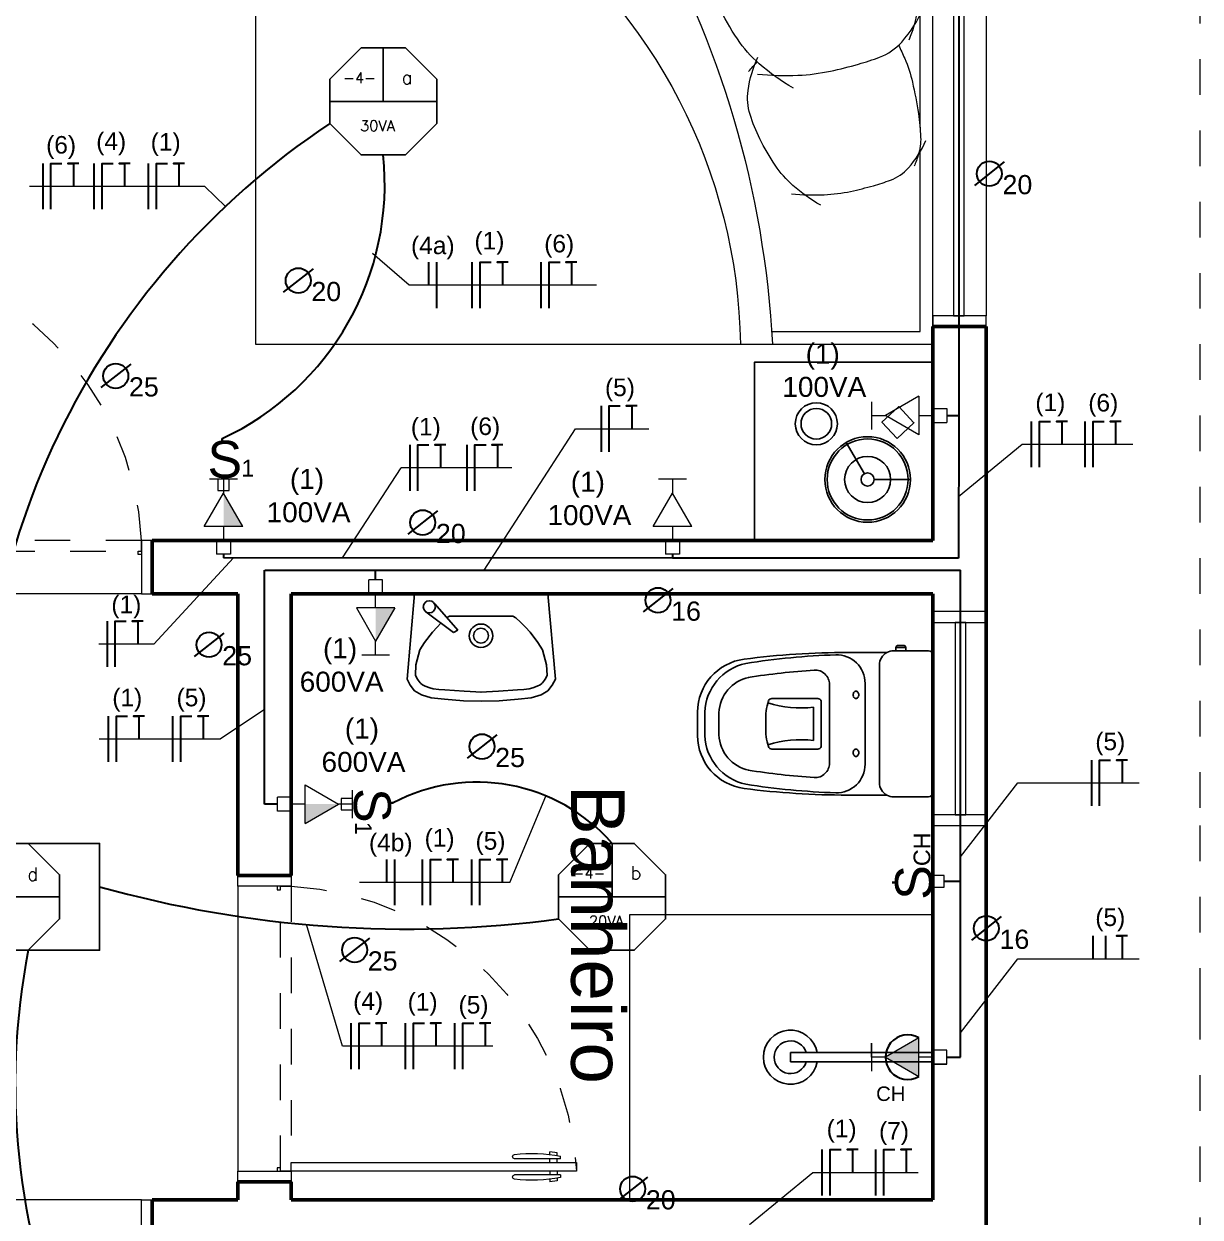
# Model space of a CAD drawing. Header units: inches. Extents: x 179598 to 179981, y 9195975 to 9196075.
# Drawn here: x 179651.478 to 179654.778, y 9196025.32 to 9196028.668 of the extents above; entities that cross this region are included whole.
import ezdxf

# ---------------------------------------------------------------- set-up
doc = ezdxf.new("R2010")
doc.units = ezdxf.units.IN
doc.header["$LTSCALE"] = 0.05
doc.header["$MEASUREMENT"] = 0
for name, pattern in [('CONTINU', [0]), ('DASH2', [0.75, 0.5, -0.25]), ('DASHED2', [0.375, 0.25, -0.125]), ('HIDDEN', [0.375, 0.25, -0.125]), ('HIDDEN2', [0.1875, 0.125, -0.0625])]:
    doc.linetypes.add(name, pattern=pattern)
for name, color, linetype in [('Electric', 10, 'Continuous'), ('ILUMINAÇÃO', 3, 'Continuous'), ('LAYOUT', 7, 'CONTINU'), ('LAYOUT_A. MOLHADAS', 7, 'Continuous'), ('PTO', 1, 'Continuous'), ('TEP', 40, 'DASH2'), ('TEXTO', 250, 'Continuous')]:
    doc.layers.add(name, color=color, linetype=linetype)
for name, color, linetype, lineweight in [('Eletrodutos', 220, 'Continuous', 25), ('ESQUADRIA', 7, 'Continuous', 5), ('FNT', 30, 'Continuous', 25), ('HACHURA', 7, 'Continuous', 0), ('HASTES', 250, 'Continuous', 25), ('NOTAS', 180, 'Continuous', 25), ('PAREDE', 7, 'Continuous', 50), ('PISO', 7, 'Continuous', 5), ('PROJEÇÃO', 7, 'DASHED2', 0), ('TamanhoEletroduto', 174, 'Continuous', 30)]:
    doc.layers.add(name, color=color, linetype=linetype, lineweight=lineweight)
doc.styles.add('Cota', font='arial.ttf')
doc.styles.add('R_60_1-100', font='swissl.ttf', dxfattribs={"height": 0.15})
doc.styles.get("Standard").update_dxf_attribs({"font": ''})
doc.styles.get('Standard').set_extended_font_data('txt.shx')

# ---------------------------------------------------------------- blocks, each defined once
blk = doc.blocks.new('PORTA80_PB')
at = {"layer": 'ESQUADRIA'}
for p, q in [((0.02, 0.9055), (0.0125, 0.9055)), ((0.02, 0.9055), (0.02, 0.7763)), ((0.065, 0.9055), (0.065, 0.7763)), ((0.065, 0.9055), (0.0725, 0.9055)), ((0.0036, 0.8955), (0.0002, 0.8755)), ((0.0075, 0.8755), (0.0002, 0.8755)), ((0.0105, 0.8955), (0.0036, 0.8955)), ((0.03, 0.8955), (0.02, 0.8955)), ((0.03, 0.8755), (0.02, 0.8755)), ((0.055, 0.8955), (0.065, 0.8955)), ((0.055, 0.8755), (0.065, 0.8755)), ((0.0745, 0.8955), (0.0814, 0.8955)), ((0.0775, 0.8755), (0.0848, 0.8755)), ((0.0814, 0.8955), (0.0848, 0.8755)), ((0.83, 0), (0.03, 0))]:
    blk.add_line(p, q, dxfattribs=at)
for points in [[(0.03, 0.15), (0.055, 0.15), (0.055, 0.95), (0.03, 0.95)], [(0, 0), (0.03, 0), (0.03, 0.15), (0, 0.15)], [(0.83, 0), (0.86, 0), (0.86, 0.15), (0.83, 0.15)], [(0.04, 0.11), (0.03, 0.11), (0.03, 0.12), (0.04, 0.12)], [(0.82, 0.12), (0.83, 0.12), (0.83, 0.11), (0.82, 0.11)]]:
    blk.add_lwpolyline(points, close=True, dxfattribs=at)
at = {"layer": 'ESQUADRIA', "linetype": 'HIDDEN2'}
blk.add_lwpolyline([(0.03, 0.12), (0.83, 0.12), (0.83, 0.15), (0.03, 0.15)], close=True, dxfattribs=at)
at = {"layer": 'ESQUADRIA', "linetype": 'HIDDEN', "ltscale": 0.4}
blk.add_arc((-0.0154, 0.1046), 0.8466, 3.0716, 86.9284, dxfattribs=at)
at = {"layer": 'ESQUADRIA'}
for centre, radius, start, end in [((0.4334, 0.8257), 0.4284, 169.2602, 186.6551), ((-0.3484, 0.8257), 0.4284, 353.3449, 10.7398), ((0.0139, 0.7771), 0.00614, 187.1872, 352.0859), ((0.0711, 0.7771), 0.00614, 187.9141, 352.8128)]:
    blk.add_arc(centre, radius, start, end, dxfattribs=at)
blk = doc.blocks.new('A$C73877B83')
at = {"layer": 'LAYOUT'}
for p, q in [((0.2747, 0.243), (0.1867, 0.1922)), ((0.1708, 0.063), (0.1708, 0.1646))]:
    blk.add_line(p, q, dxfattribs=at)
for points in [[(0.5, 0), (0, 0), (0, 0.5), (0.5, 0.5)], [(0.2859, 0.1004), (0.3301, 0.0532), (0.3754, 0.0957), (0.3312, 0.1428)]]:
    blk.add_lwpolyline(points, close=True, dxfattribs=at)
for centre, radius in [((0.3271, 0.3269), 0.059), ((0.3271, 0.3269), 0.043), ((0.1708, 0.183), 0.12), ((0.1708, 0.183), 0.1136), ((0.1708, 0.183), 0.0646), ((0.1708, 0.183), 0.0184)]:
    blk.add_circle(centre, radius, dxfattribs=at)
blk = doc.blocks.new('camacasal1')
at = {"layer": 'LAYOUT', "lineweight": 20}
for p, q in [((0.1, 0), (0.1, 1.4)), ((0.1, 1.4), (2, 1.4)), ((2, 1.4), (2, 0)), ((1.5482, 1.364), (1.964, 1.364)), ((1.964, 1.364), (1.964, 0.8486)), ((1.964, 0.7916), (1.964, 0.036)), ((1.964, 0.036), (1.4292, 0.036)), ((2, 0), (0.1, 0))]:
    blk.add_line(p, q, dxfattribs=at)
for points in [[(1.6853, 1.0097, 0.050543), (1.6075, 0.9542, 0.064376), (1.5579, 0.8978, 0.03352), (1.5145, 0.8232, 0.039598), (1.4874, 0.7553, 0.109626), (1.4818, 0.6879, 0.0754), (1.5094, 0.5942)], [(1.6035, 0.9779, -0.034352), (1.6955, 0.9804, -0.04249), (1.7693, 0.9709, -0.015911), (1.8335, 0.955, -0.020937), (1.8812, 0.9393, -0.121269), (1.9314, 0.9049, -0.080025), (1.9807, 0.8278)], [(1.9038, 0.5611, 0.014129), (1.921, 0.5979, 0.04596), (1.9428, 0.6645, 0.01901), (1.9594, 0.7529, 0.025886), (1.9658, 0.8187, 0.088683), (1.9591, 0.869, 0.020726), (1.9477, 0.9003)], [(1.609, 0.6815, 0.050543), (1.513, 0.613, 0.064376), (1.4517, 0.5435, 0.03352), (1.3983, 0.4514, 0.039598), (1.3648, 0.3677, 0.109626), (1.3579, 0.2845, 0.0754), (1.392, 0.1689)], [(1.508, 0.6422, -0.034352), (1.6215, 0.6452, -0.04249), (1.7125, 0.6336, -0.015911), (1.7917, 0.6139, -0.020937), (1.8506, 0.5945, -0.121269), (1.9126, 0.5521, -0.080025), (1.9733, 0.4571)], [(1.4832, 0.6344, 0.020037), (1.5074, 0.608, 0.075208)], [(1.8455, 0.0681, 0.033461), (1.8997, 0.1735, 0.04596), (1.9265, 0.2556, 0.01901), (1.9471, 0.3647, 0.025886), (1.9549, 0.4458, 0.088683), (1.9467, 0.5079, 0.020726), (1.9326, 0.5465)], [(1.3596, 0.2185, 0.057152), (1.4511, 0.1325, 0.075208), (1.5356, 0.0875, 0.030275), (1.634, 0.0593, 0.036967), (1.717, 0.0472, 0.089016), (1.7911, 0.0551, 0.061822), (1.8892, 0.0975)]]:
    blk.add_lwpolyline(points, format="xyb", dxfattribs=at)
for centre, radius, start, end in [((-0.0814, 1.4233), 1.5416, 306.2433, 359.1337), ((-1.1907, 1.5456), 2.7445, 330.1604, 356.9589), ((0.83, -0.27), 0.45, 36.8699, 90), ((1.055, -0.315), 0.5131, 37.875, 74.7449)]:
    blk.add_arc(centre, radius, start, end, dxfattribs=at)
blk = doc.blocks.new('01lavl91')
at = {"layer": 'LAYOUT_A. MOLHADAS', "linetype": 'Continuous'}
for p, q in [((0.1253, -0.036), (0.0639, -0.1075)), ((0.0753, -0.1139), (0.1503, -0.0575)), ((-0.085, -0.0692), (0.0857, -0.0692)), ((0.0639, -0.1075), (0.0753, -0.1139))]:
    blk.add_line(p, q, dxfattribs=at)
for points in [[(-0.1997, -0.2393), (-0.1797, -0.0093), (0.1803, -0.0093), (0.2003, -0.2393)], [(-0.1772, -0.2283), (-0.1758, -0.2005), (-0.1652, -0.1606), (-0.1526, -0.1406), (-0.1317, -0.1123), (-0.1188, -0.0991), (-0.106, -0.0859), (-0.0931, -0.074), (-0.085, -0.0692)], [(0.0938, -0.074), (0.0857, -0.0692)], [(0.1779, -0.2283), (0.1765, -0.2005), (0.1659, -0.1606), (0.1533, -0.1406), (0.1323, -0.1123), (0.1195, -0.0991), (0.1091, -0.0885)], [(0.0003, -0.2993), (-0.0477, -0.2981), (-0.0993, -0.2935), (-0.1345, -0.2899), (-0.1613, -0.2816), (-0.1795, -0.2708), (-0.1915, -0.256), (-0.1997, -0.2393)], [(0.0023, -0.2743), (-0.0461, -0.2719), (-0.0975, -0.2686), (-0.1144, -0.2671), (-0.1294, -0.2653), (-0.1385, -0.2633), (-0.151, -0.2586), (-0.1586, -0.2547), (-0.1629, -0.2516), (-0.1647, -0.2496), (-0.1703, -0.2424), (-0.1737, -0.2368), (-0.1772, -0.2283)], [(-0.0016, -0.2743), (0.0468, -0.2719), (0.0982, -0.2686), (0.1151, -0.2671), (0.1301, -0.2653), (0.1391, -0.2633), (0.1517, -0.2586), (0.1593, -0.2547), (0.1635, -0.2516), (0.1653, -0.2496), (0.1709, -0.2424), (0.1744, -0.2368), (0.1779, -0.2283)], [(0.0003, -0.2993), (0.0483, -0.2981), (0.0999, -0.2935), (0.1351, -0.2899), (0.1619, -0.2816), (0.1801, -0.2708), (0.1921, -0.256), (0.2003, -0.2393)]]:
    blk.add_lwpolyline(points, dxfattribs=at)
for centre, radius in [((0.1404, -0.0444), 0.0164), ((0.001, -0.1223), 0.0316), ((0.001, -0.1223), 0.02)]:
    blk.add_circle(centre, radius, dxfattribs=at)
blk = doc.blocks.new('chuve')
at = {"layer": 'LAYOUT_A. MOLHADAS', "ltscale": 0.05}
for p, q in [((-0.0004, 0.0262), (0.3992, 0.0262)), ((0.3992, 0), (0, 0)), ((0.3992, 0.0262), (0.3992, 0))]:
    blk.add_line(p, q, dxfattribs=at)
for radius, start, end in [(0.076, 189.9358, 170.0642), (0.0459, 196.6015, 163.3985)]:
    blk.add_arc((0.3992, 0.0131), radius, start, end, dxfattribs=at)
blk = doc.blocks.new('VASOSAN2')
at = {"layer": 'LAYOUT_A. MOLHADAS'}
for p, q in [((-0.2131, 0), (0.1729, 0)), ((-0.0126, 0), (0.0126, 0)), ((-0.2251, -0.012), (-0.2251, -0.0754)), ((0.1849, -0.012), (0.1849, -0.11)), ((-0.2395, -0.0804), (-0.2395, -0.0987)), ((-0.2345, -0.1037), (-0.2345, -0.0754)), ((-0.2251, -0.0754), (-0.2345, -0.0754)), ((-0.2251, -0.0754), (-0.2251, -0.1037)), ((-0.2251, -0.1037), (-0.2345, -0.1037)), ((-0.2251, -0.1037), (-0.2251, -0.11)), ((-0.2201, -0.2392), (-0.2201, -0.1294)), ((0.1799, -0.1294), (0.1799, -0.2392)), ((-0.1851, -0.15), (0.1449, -0.15)), ((-0.1336, -0.19), (-0.0276, -0.19)), ((-0.0126, -0.19), (-0.0276, -0.19)), ((0.0935, -0.19), (-0.0126, -0.19)), ((-0.1307, -0.29), (-0.0276, -0.29)), ((-0.0126, -0.29), (-0.0276, -0.29)), ((0.0906, -0.29), (-0.0126, -0.29)), ((-0.0909, -0.3228), (-0.0909, -0.4517)), ((0.0435, -0.3132), (-0.0836, -0.3132)), ((0.0508, -0.3228), (0.0508, -0.4517)), ((-0.0666, -0.3348), (-0.0276, -0.3348)), ((-0.0126, -0.3348), (-0.0276, -0.3348)), ((0.0265, -0.3348), (-0.0126, -0.3348)), ((-0.0126, -0.4687), (-0.0276, -0.4687)), ((-0.0276, -0.6), (-0.0527, -0.6)), ((-0.0126, -0.6), (-0.0276, -0.6)), ((-0.0126, -0.6), (0.0126, -0.6)), ((-0.0276, -0.64), (-0.0527, -0.64)), ((-0.0276, -0.66), (-0.0527, -0.66)), ((-0.0126, -0.64), (-0.0276, -0.64)), ((-0.0126, -0.66), (-0.0276, -0.66)), ((-0.0126, -0.64), (0.0126, -0.64)), ((-0.0126, -0.66), (0.0126, -0.66))]:
    blk.add_line(p, q, dxfattribs=at)
for centre, radius, start, end in [((-0.2131, -0.012), 0.012, 90, 180), ((0.1729, -0.012), 0.012, 0, 90), ((-0.2345, -0.0804), 0.005, 90, 180), ((-0.2345, -0.0987), 0.005, 180, 270), ((-0.1851, -0.11), 0.04, 180, 208.955), ((-0.1851, -0.11), 0.04, 208.955, 270), ((0.1449, -0.11), 0.04, 270, 331.045), ((0.1449, -0.11), 0.04, 331.045, 0), ((-0.1336, -0.27), 0.08, 90, 181.8557), ((0.0935, -0.27), 0.08, 358.1443, 90), ((-0.1054, -0.2156), 0.00607, 151.5225, 180), ((-0.1054, -0.2156), 0.00607, 180, 208.4775), ((-0.1034, -0.2168), 0.00838, 127.3654, 151.5225), ((-0.1034, -0.2145), 0.00838, 208.4775, 232.6346), ((-0.102, -0.2185), 0.0106, 107.5518, 127.3654), ((-0.102, -0.2128), 0.0106, 232.6346, 252.4482), ((-0.1012, -0.2212), 0.0134, 90, 107.5518), ((-0.1012, -0.2101), 0.0134, 252.4482, 270), ((-0.1012, -0.2212), 0.0134, 72.4482, 90), ((-0.1012, -0.2101), 0.0134, 270, 287.5518), ((-0.1003, -0.2185), 0.0106, 52.6346, 72.4482), ((-0.1003, -0.2128), 0.0106, 287.5518, 307.3654), ((-0.099, -0.2168), 0.00838, 28.4775, 52.6346), ((-0.099, -0.2145), 0.00838, 307.3654, 331.5225), ((-0.0969, -0.2156), 0.00607, 360, 28.4775), ((-0.0969, -0.2156), 0.00607, 331.5225, 0), ((0.0568, -0.2156), 0.00607, 151.5225, 180), ((0.0568, -0.2156), 0.00607, 180, 208.4775), ((0.0589, -0.2168), 0.00838, 127.3654, 151.5225), ((0.0589, -0.2145), 0.00838, 208.4775, 232.6346), ((0.0602, -0.2185), 0.0106, 107.5518, 127.3654), ((0.0602, -0.2128), 0.0106, 232.6346, 252.4482), ((0.061, -0.2212), 0.0134, 90, 107.5518), ((0.061, -0.2101), 0.0134, 252.4482, 270), ((0.061, -0.2212), 0.0134, 72.4482, 90), ((0.061, -0.2101), 0.0134, 270, 287.5518), ((0.0619, -0.2185), 0.0106, 52.6346, 72.4482), ((0.0619, -0.2128), 0.0106, 287.5518, 307.3654), ((0.0632, -0.2168), 0.00838, 28.4775, 52.6346), ((0.0632, -0.2145), 0.00838, 307.3654, 331.5225), ((0.0653, -0.2156), 0.00607, 360, 28.4775), ((0.0653, -0.2156), 0.00607, 331.5225, 0), ((2.0486, -0.2392), 2.2687, 180, 187.3437), ((-2.0888, -0.2392), 2.2687, 352.6563, 0), ((1.8016, -0.2073), 2.0162, 181.8557, 189.0498), ((-0.1307, -0.33), 0.04, 90, 183.6333), ((0.0906, -0.33), 0.04, 356.3667, 90), ((-1.8417, -0.2073), 2.0162, 350.9502, 358.1443), ((1.8016, -0.2073), 1.9762, 183.6333, 189.0498), ((-0.0809, -0.3228), 0.01, 105.8312, 180), ((0.0408, -0.3228), 0.01, 0, 74.1688), ((-1.8417, -0.2073), 1.9762, 350.9502, 356.3667), ((-0.3767, -0.3699), 0.3121, 342.6846, 6.4627), ((0.3366, -0.3699), 0.3121, 173.5373, 197.3154), ((-0.0809, -0.4517), 0.01, 180, 251.4779), ((-0.0363, -0.3187), 0.1503, 251.4779, 273.3381), ((-0.0038, -0.3187), 0.1503, 266.6619, 288.5221), ((0.0408, -0.4517), 0.01, 288.5221, 0), ((-0.0527, -0.51), 0.15, 187.3437, 270), ((-0.0467, -0.4941), 0.146, 191.9873, 267.6502), ((-0.0467, -0.4941), 0.106, 191.9873, 267.6502), ((0.0066, -0.4941), 0.106, 272.3498, 348.0127), ((0.0066, -0.4941), 0.146, 272.3498, 348.0127), ((0.0126, -0.51), 0.15, 270, 352.6563)]:
    blk.add_arc(centre, radius, start, end, dxfattribs=at)
blk = doc.blocks.new('JANELA 0.50')
at = {"layer": 'ESQUADRIA'}
for points in [[(0, 0), (0.03, 0), (0.03, 0.15), (0, 0.15)], [(0.57, 0), (0.03, 0), (0.03, 0.15), (0.57, 0.15)], [(0.57, 0), (0.6, 0), (0.6, 0.15), (0.57, 0.15)], [(0.03, 0.0576), (0.57, 0.0576), (0.57, 0.0876), (0.03, 0.0876)]]:
    blk.add_lwpolyline(points, close=True, dxfattribs=at)
blk = doc.blocks.new('A$C39A72CA2')
at = {"layer": 'ESQUADRIA'}
for points in [[(0, 0), (0.03, 0), (0.03, 0.15), (0, 0.15)], [(1.22, 0), (0.03, 0), (0.03, 0.15), (1.22, 0.15)], [(1.22, 0), (1.25, 0), (1.25, 0.15), (1.22, 0.15)], [(0.03, 0.0576), (1.22, 0.0576), (1.22, 0.0876), (0.03, 0.0876)]]:
    blk.add_lwpolyline(points, close=True, dxfattribs=at)
blk = doc.blocks.new('ta30')
at = {"lineweight": 5}
for p, q in [((-0.1, 0.44), (0.1, 0.44)), ((0, 0.44), (0, 0.34)), ((-0.1386, 0.1), (0, 0.34)), ((0.1386, 0.1), (0, 0.34)), ((-0.1386, 0.1), (0.1386, 0.1)), ((0, 0.1), (0, 0)), ((-0.05, 0), (-0.05, -0.1)), ((-0.05, 0), (0.05, 0)), ((0.05, 0), (0.05, -0.1)), ((-0.05, -0.1), (0.05, -0.1))]:
    blk.add_line(p, q, dxfattribs=at)
blk = doc.blocks.new('TA100')
at = {"lineweight": 5}
for p, q in [((-0.1, 0.44), (0.1, 0.44)), ((0, 0.44), (0, 0.34)), ((-0.1386, 0.1), (0, 0.34)), ((0.1386, 0.1), (0, 0.34)), ((-0.1386, 0.1), (0, 0.1)), ((0, 0.1), (0, 0)), ((0, 0.1), (0.1386, 0.1)), ((-0.05, 0), (0.05, 0)), ((-0.05, 0), (-0.05, -0.1)), ((0.05, 0), (0.05, -0.1)), ((-0.05, -0.1), (0.05, -0.1))]:
    blk.add_line(p, q, dxfattribs=at)
blk.add_solid([(0, 0.1), (0, 0.34), (-0.1386, 0.1)], dxfattribs=at)
blk = doc.blocks.new('Iluminação1')
at = {"layer": 'ILUMINAÇÃO'}
for p, q in [((0, 0.15), (0, 0)), ((-0.15, 0), (0.15, 0))]:
    blk.add_line(p, q, dxfattribs=at)
blk.add_lwpolyline([(-0.0621, 0.15), (-0.15, 0.0621), (-0.15, -0.0621), (-0.0621, -0.15), (0.0621, -0.15), (0.15, -0.0621), (0.15, 0.0621), (0.0621, 0.15)], close=True, dxfattribs=at)
blk = doc.blocks.new('Iluminação2')
at = {"layer": 'ILUMINAÇÃO'}
for p, q in [((0, 0.15), (0, 0)), ((-0.15, 0), (0.15, 0))]:
    blk.add_line(p, q, dxfattribs=at)
for points in [[(-0.2621, 0.15), (0.2621, 0.15), (0.2621, -0.15), (-0.2621, -0.15)], [(-0.0621, 0.15), (-0.15, 0.0621), (-0.15, -0.0621), (-0.0621, -0.15), (0.0621, -0.15), (0.15, -0.0621), (0.15, 0.0621), (0.0621, 0.15)]]:
    blk.add_lwpolyline(points, close=True, dxfattribs=at)
blk = doc.blocks.new('CHUVEIRO')
at = {"layer": 'Electric', "linetype": 'CONTINU', "lineweight": 20}
blk.add_lwpolyline([(179680.6051, 9196022.6952), (179680.6051, 9196022.7343), (179680.566, 9196022.7343), (179680.566, 9196022.6952), (179680.6051, 9196022.6952), (179680.566, 9196022.6952), (179680.566, 9196022.7148), (179680.527, 9196022.7148), (179680.527, 9196022.7689), (179680.4332, 9196022.7148), (179680.527, 9196022.6606), (179680.527, 9196022.7148), (179680.527, 9196022.7689), (179680.4332, 9196022.7148), (179680.3941, 9196022.7148), (179680.3941, 9196022.7538), (179680.3941, 9196022.6757)], dxfattribs=at)
at = {"layer": 'PTO', "linetype": 'CONTINU', "lineweight": 30}
blk.add_arc((179680.4957, 9196022.7148), 0.0625, 60, 300, dxfattribs=at)
at = {"layer": 'Electric', "linetype": 'CONTINU', "lineweight": 20, "style": 'Cota'}
blk.add_text('CH', height=0.0407, dxfattribs=at).set_placement((179680.4071, 9196022.5921))
blk = doc.blocks.new('Interruptor1W')
at = {"layer": 'ILUMINAÇÃO', "linetype": 'CONTINU', "lineweight": 20}
blk.add_lwpolyline([(179675.1845, 9196027.4212), (179675.2236, 9196027.4212), (179675.2236, 9196027.4602), (179675.1845, 9196027.4602)], close=True, dxfattribs=at)
at = {"layer": 'ILUMINAÇÃO', "linetype": 'CONTINU', "lineweight": 20, "attachment_point": 1, "style": 'Cota'}
for s, width, insert, char_height in [('S', 0.319218, (179675.1488, 9196027.592), 0.1276), ('1', 0.07511, (179675.265, 9196027.5265), 0.0573)]:
    blk.add_mtext_dynamic_manual_height_columns(s, width=width, gutter_width=0.75, heights=[0], dxfattribs=dict(at, insert=insert, char_height=char_height))
blk = doc.blocks.new('Interruptor1')
at = {"layer": 'ILUMINAÇÃO', "linetype": 'CONTINU', "lineweight": 35}
blk.add_line((179678.1328, 9196024.8734), (179678.1328, 9196024.8825), dxfattribs=at)
at = {"layer": 'ILUMINAÇÃO', "linetype": 'CONTINU', "lineweight": 20}
blk.add_blockref('Interruptor1W', (2.9333, -2.7169), dxfattribs=at)
blk = doc.blocks.new('InterruptorCH')
at = {"layer": 'ILUMINAÇÃO', "linetype": 'CONTINU', "lineweight": 20}
for p, q in [((179675.6324, 9196033.1001), (179675.6324, 9196033.0682)), ((179675.6643, 9196033.1001), (179675.6324, 9196033.1001)), ((179675.6643, 9196033.0682), (179675.6643, 9196033.1001)), ((179675.6324, 9196033.0682), (179675.6643, 9196033.0682))]:
    blk.add_line(p, q, dxfattribs=at)
at = {"layer": 'ILUMINAÇÃO', "linetype": 'CONTINU', "lineweight": 35}
blk.add_line((179675.7705, 9196033.0878), (179675.778, 9196033.0878), dxfattribs=at)
at = {"layer": 'ILUMINAÇÃO', "linetype": 'CONTINU', "lineweight": 40, "style": 'Cota'}
for s, height, p in [('S', 0.1043, (179675.6659, 9196033.1359)), ('CH', 0.04682, (179675.6715, 9196033.0415))]:
    blk.add_text(s, height=height, rotation=270, dxfattribs=at).set_placement(p)

msp = doc.modelspace()

# ---------------------------------------------------------------- hatches: boundary and pattern name
at = {"layer": 'HACHURA'}
h = msp.add_hatch(color=1, dxfattribs=at)
h.dxf.hatch_style = 1
h.paths.add_polyline_path([(179653.9889, 9196025.8231), (179653.8951, 9196025.769), (179653.9889, 9196025.7149)])

# ---------------------------------------------------------------- linework, layer by layer
at = {"layer": 'Eletrodutos', "linetype": 'CONTINU', "lineweight": 30}
for p, q in [((179654.1006, 9196029.7566), (179654.1006, 9196027.569)), ((179654.0671, 9196027.569), (179654.1006, 9196027.569)), ((179654.1006, 9196027.569), (179654.1004, 9196027.1691)), ((179652.0381, 9196027.1799), (179652.038, 9196027.1702)), ((179653.298, 9196027.1695), (179652.038, 9196027.1702)), ((179653.2979, 9196027.1799), (179653.2979, 9196027.1695)), ((179654.1004, 9196027.1691), (179653.298, 9196027.1695)), ((179652.1531, 9196026.479), (179652.1531, 9196027.1357)), ((179652.1534, 9196027.1357), (179654.1055, 9196027.1357)), ((179652.4648, 9196027.1081), (179652.4648, 9196027.1357)), ((179654.1055, 9196027.1233), (179654.1055, 9196027.1357)), ((179654.1055, 9196025.769), (179654.1055, 9196027.1233)), ((179652.189, 9196026.479), (179652.1531, 9196026.479)), ((179654.06, 9196026.2625), (179654.1055, 9196026.2625)), ((179654.067, 9196025.769), (179654.1055, 9196025.769))]:
    msp.add_line(p, q, dxfattribs=at)
for centre, radius, start, end in [((179653.5456, 9196026.5644), 2.1884, 123.5541, 185.1233), ((179651.7041, 9196028.2181), 0.7862, 294.8399, 6.0019), ((179652.7486, 9196026.0353), 0.5054, 41.3288, 117.7028), ((179652.5539, 9196029.3265), 3.1979, 254.3304, 277.6224), ((179653.4219, 9196025.6924), 1.9681, 168.9698, 236.1642)]:
    msp.add_arc(centre, radius, start, end, dxfattribs=at)
at = {"layer": 'FNT', "linetype": 'CONTINU', "lineweight": 30}
for p, q in [((179651.5306, 9196028.2763), (179651.5306, 9196028.1477)), ((179651.6741, 9196028.2763), (179651.6741, 9196028.1477)), ((179651.8267, 9196028.2763), (179651.8267, 9196028.1477)), ((179652.6133, 9196027.9991), (179652.6133, 9196027.9349)), ((179652.7351, 9196027.9991), (179652.7351, 9196027.8706)), ((179652.9281, 9196027.9991), (179652.9281, 9196027.8706)), ((179653.0972, 9196027.5962), (179653.0972, 9196027.4677)), ((179654.3041, 9196027.5527), (179654.3041, 9196027.4241)), ((179654.4546, 9196027.5527), (179654.4546, 9196027.4241)), ((179652.5604, 9196027.4868), (179652.5604, 9196027.3582)), ((179652.7204, 9196027.4868), (179652.7204, 9196027.3582)), ((179651.7112, 9196026.9924), (179651.7112, 9196026.8638)), ((179651.7147, 9196026.726), (179651.7147, 9196026.5975)), ((179651.8951, 9196026.726), (179651.8951, 9196026.5975)), ((179654.4728, 9196026.6028), (179654.4728, 9196026.4743)), ((179652.4952, 9196026.3238), (179652.4952, 9196026.2595)), ((179652.5952, 9196026.3238), (179652.5952, 9196026.1953)), ((179652.734, 9196026.3238), (179652.734, 9196026.1953)), ((179654.4767, 9196026.1097), (179654.4767, 9196026.0454)), ((179654.5128, 9196026.1097), (179654.5128, 9196026.0454)), ((179652.395, 9196025.8641), (179652.395, 9196025.7355)), ((179652.5476, 9196025.8641), (179652.5476, 9196025.7355)), ((179652.6864, 9196025.8641), (179652.6864, 9196025.7355)), ((179653.717, 9196025.51), (179653.717, 9196025.3815)), ((179653.8675, 9196025.51), (179653.8675, 9196025.3815))]:
    msp.add_line(p, q, dxfattribs=at)
for points in [[(179651.5537, 9196028.1477), (179651.5537, 9196028.2763), (179651.5846, 9196028.2763)], [(179651.6321, 9196028.2763), (179651.6012, 9196028.2763), (179651.6167, 9196028.2763), (179651.6167, 9196028.212)], [(179651.6972, 9196028.1477), (179651.6972, 9196028.2763), (179651.7281, 9196028.2763)], [(179651.7756, 9196028.2763), (179651.7447, 9196028.2763), (179651.7602, 9196028.2763), (179651.7602, 9196028.212)], [(179651.8498, 9196028.1477), (179651.8498, 9196028.2763), (179651.8807, 9196028.2763)], [(179651.9283, 9196028.2763), (179651.8974, 9196028.2763), (179651.9128, 9196028.2763), (179651.9128, 9196028.212)], [(179652.6364, 9196027.8706), (179652.6364, 9196027.9991), (179652.6364, 9196027.9991)], [(179652.7581, 9196027.8706), (179652.7581, 9196027.9991), (179652.789, 9196027.9991)], [(179652.8366, 9196027.9991), (179652.8057, 9196027.9991), (179652.8211, 9196027.9991), (179652.8211, 9196027.9349)], [(179652.9512, 9196027.8706), (179652.9512, 9196027.9991), (179652.9821, 9196027.9991)], [(179653.0297, 9196027.9991), (179652.9988, 9196027.9991), (179653.0142, 9196027.9991), (179653.0142, 9196027.9349)], [(179653.1203, 9196027.4677), (179653.1203, 9196027.5962), (179653.1512, 9196027.5962)], [(179653.1987, 9196027.5962), (179653.1678, 9196027.5962), (179653.1833, 9196027.5962), (179653.1833, 9196027.5319)], [(179654.3271, 9196027.4241), (179654.3271, 9196027.5527), (179654.358, 9196027.5527)], [(179654.4056, 9196027.5527), (179654.3747, 9196027.5527), (179654.3901, 9196027.5527), (179654.3901, 9196027.4884)], [(179654.4777, 9196027.4241), (179654.4777, 9196027.5527), (179654.5086, 9196027.5527)], [(179654.5561, 9196027.5527), (179654.5252, 9196027.5527), (179654.5407, 9196027.5527), (179654.5407, 9196027.4884)], [(179652.5835, 9196027.3582), (179652.5835, 9196027.4868), (179652.6144, 9196027.4868)], [(179652.6619, 9196027.4868), (179652.631, 9196027.4868), (179652.6465, 9196027.4868), (179652.6465, 9196027.4225)], [(179652.7435, 9196027.3582), (179652.7435, 9196027.4868), (179652.7744, 9196027.4868)], [(179652.8219, 9196027.4868), (179652.791, 9196027.4868), (179652.8065, 9196027.4868), (179652.8065, 9196027.4225)], [(179651.7343, 9196026.8638), (179651.7343, 9196026.9924), (179651.7652, 9196026.9924)], [(179651.8128, 9196026.9924), (179651.7819, 9196026.9924), (179651.7973, 9196026.9924), (179651.7973, 9196026.9281)], [(179651.7378, 9196026.5975), (179651.7378, 9196026.726), (179651.7687, 9196026.726)], [(179651.8163, 9196026.726), (179651.7854, 9196026.726), (179651.8008, 9196026.726), (179651.8008, 9196026.6618)], [(179651.9182, 9196026.5975), (179651.9182, 9196026.726), (179651.9491, 9196026.726)], [(179651.9966, 9196026.726), (179651.9657, 9196026.726), (179651.9812, 9196026.726), (179651.9812, 9196026.6618)], [(179654.4959, 9196026.4743), (179654.4959, 9196026.6028), (179654.5268, 9196026.6028)], [(179654.5744, 9196026.6028), (179654.5435, 9196026.6028), (179654.5589, 9196026.6028), (179654.5589, 9196026.5386)], [(179652.5183, 9196026.1953), (179652.5183, 9196026.3238), (179652.5183, 9196026.3238)], [(179652.6183, 9196026.1953), (179652.6183, 9196026.3238), (179652.6492, 9196026.3238)], [(179652.6968, 9196026.3238), (179652.6659, 9196026.3238), (179652.6813, 9196026.3238), (179652.6813, 9196026.2595)], [(179652.7571, 9196026.1953), (179652.7571, 9196026.3238), (179652.788, 9196026.3238)], [(179652.8355, 9196026.3238), (179652.8046, 9196026.3238), (179652.8201, 9196026.3238), (179652.8201, 9196026.2595)], [(179654.5744, 9196026.1097), (179654.5435, 9196026.1097), (179654.5589, 9196026.1097), (179654.5589, 9196026.0454)], [(179652.4181, 9196025.7355), (179652.4181, 9196025.8641), (179652.449, 9196025.8641)], [(179652.4965, 9196025.8641), (179652.4656, 9196025.8641), (179652.4811, 9196025.8641), (179652.4811, 9196025.7998)], [(179652.5707, 9196025.7355), (179652.5707, 9196025.8641), (179652.6016, 9196025.8641)], [(179652.6492, 9196025.8641), (179652.6183, 9196025.8641), (179652.6337, 9196025.8641), (179652.6337, 9196025.7998)], [(179652.7095, 9196025.7355), (179652.7095, 9196025.8641), (179652.7404, 9196025.8641)], [(179652.7879, 9196025.8641), (179652.757, 9196025.8641), (179652.7725, 9196025.8641), (179652.7725, 9196025.7998)], [(179653.74, 9196025.3815), (179653.74, 9196025.51), (179653.771, 9196025.51)], [(179653.8185, 9196025.51), (179653.7876, 9196025.51), (179653.8031, 9196025.51), (179653.8031, 9196025.4457)], [(179653.8906, 9196025.3815), (179653.8906, 9196025.51), (179653.9215, 9196025.51)], [(179653.969, 9196025.51), (179653.9381, 9196025.51), (179653.9536, 9196025.51), (179653.9536, 9196025.4457)]]:
    msp.add_lwpolyline(points, dxfattribs=at)
at = {"layer": 'HASTES', "linetype": 'CONTINU', "lineweight": 20}
for p, q in [((179651.9852, 9196028.212), (179652.0434, 9196028.1558)), ((179652.559, 9196027.9349), (179652.4562, 9196028.024)), ((179652.3714, 9196027.17), (179652.5361, 9196027.4225)), ((179652.0289, 9196026.6618), (179652.1531, 9196026.7453)), ((179652.8414, 9196026.2595), (179652.9426, 9196026.5013)), ((179652.3716, 9196025.7998), (179652.2711, 9196026.1411))]:
    msp.add_line(p, q, dxfattribs=at)
for points in [[(179651.9852, 9196028.212), (179651.9852, 9196028.212), (179651.4934, 9196028.212)], [(179653.0846, 9196027.9349), (179653.0846, 9196027.9349), (179652.559, 9196027.9349)], [(179652.7691, 9196027.1357), (179653.0254, 9196027.5319), (179653.231, 9196027.5319)], [(179654.1005, 9196027.3422), (179654.2785, 9196027.4884), (179654.5891, 9196027.4884)], [(179652.8469, 9196027.4225), (179652.8469, 9196027.4225), (179652.5361, 9196027.4225)], [(179652.0662, 9196027.1701), (179651.8426, 9196026.9281), (179651.6878, 9196026.9281)], [(179651.6892, 9196026.6618), (179651.6892, 9196026.6618), (179652.0289, 9196026.6618)], [(179654.1055, 9196026.3311), (179654.267, 9196026.5386), (179654.6067, 9196026.5386)], [(179652.8414, 9196026.2595), (179652.8414, 9196026.2595), (179652.4192, 9196026.2595)], [(179654.1055, 9196025.8379), (179654.267, 9196026.0454), (179654.6067, 9196026.0454)], [(179652.7938, 9196025.7998), (179652.7938, 9196025.7998), (179652.3716, 9196025.7998)], [(179653.5134, 9196025.2995), (179653.6915, 9196025.4457), (179653.9869, 9196025.4457)]]:
    msp.add_lwpolyline(points, dxfattribs=at)
at = {"layer": 'PAREDE'}
for p, q in [((179654.0281, 9196027.219), (179654.0281, 9196027.819)), ((179654.1781, 9196027.819), (179654.0281, 9196027.819)), ((179654.1781, 9196027.069), (179654.1781, 9196027.819)), ((179651.8381, 9196027.069), (179651.8381, 9196027.219)), ((179654.0281, 9196027.219), (179651.8381, 9196027.219)), ((179652.0781, 9196027.069), (179651.8381, 9196027.069)), ((179652.0781, 9196026.279), (179652.0781, 9196027.069)), ((179652.2281, 9196026.279), (179652.2281, 9196027.069)), ((179654.0281, 9196027.069), (179652.2281, 9196027.069)), ((179654.0281, 9196025.369), (179654.0281, 9196027.069)), ((179654.1781, 9196025.369), (179654.1781, 9196027.069)), ((179652.2281, 9196026.279), (179652.0781, 9196026.279)), ((179652.0781, 9196025.369), (179652.0781, 9196025.419)), ((179652.2281, 9196025.419), (179652.0781, 9196025.419)), ((179652.2281, 9196025.369), (179652.2281, 9196025.419)), ((179651.8381, 9196025.219), (179651.8381, 9196025.369)), ((179652.0781, 9196025.369), (179651.8381, 9196025.369)), ((179654.0281, 9196025.369), (179652.2281, 9196025.369)), ((179654.1781, 9196022.619), (179654.1781, 9196025.369))]:
    msp.add_line(p, q, dxfattribs=at)
at = {"layer": 'PISO'}
for p, q in [((179653.1781, 9196026.169), (179654.0281, 9196026.169)), ((179653.1781, 9196025.369), (179653.1781, 9196026.169))]:
    msp.add_line(p, q, dxfattribs=at)
at = {"layer": 'PROJEÇÃO'}
msp.add_lwpolyline([(179646.8281, 9196027.319), (179646.8281, 9196022.019), (179654.7781, 9196022.019), (179654.7781, 9196025.919), (179654.7781, 9196025.919), (179654.7781, 9196026.469), (179654.7781, 9196026.469), (179654.7781, 9196030.419), (179654.7781, 9196030.419), (179654.7781, 9196031.069), (179654.7781, 9196031.069), (179654.7781, 9196034.969), (179654.7781, 9196034.969), (179654.7781, 9196035.569), (179654.7781, 9196035.569), (179654.7781, 9196039.469), (179649.9781, 9196039.469), (179649.9781, 9196038.819), (179646.8281, 9196038.819), (179646.8281, 9196033.269)], dxfattribs=at)
at = {"layer": 'TamanhoEletroduto', "linetype": 'CONTINU'}
for p, q in [((179654.2284, 9196028.2805), (179654.1447, 9196028.2149)), ((179652.2893, 9196027.9807), (179652.2056, 9196027.9151)), ((179651.7775, 9196027.7131), (179651.6938, 9196027.6475)), ((179652.6387, 9196027.3018), (179652.555, 9196027.2362)), ((179653.2987, 9196027.0839), (179653.215, 9196027.0183)), ((179652.0392, 9196026.959), (179651.9554, 9196026.8934)), ((179652.805, 9196026.6734), (179652.7213, 9196026.6078)), ((179654.22, 9196026.1634), (179654.1363, 9196026.0978)), ((179652.4475, 9196026.1027), (179652.3638, 9196026.0371)), ((179653.2277, 9196025.4325), (179653.144, 9196025.3669))]:
    msp.add_line(p, q, dxfattribs=at)
for centre in [(179654.1865, 9196028.2477), (179652.2475, 9196027.9479), (179651.7357, 9196027.6803), (179652.5969, 9196027.269), (179653.2568, 9196027.0511), (179651.9973, 9196026.9262), (179652.7632, 9196026.6406), (179654.1781, 9196026.1306), (179652.4056, 9196026.0699), (179653.1859, 9196025.3997)]:
    msp.add_circle(centre, 0.035, dxfattribs=at)

# ---------------------------------------------------------------- block references
at = {"layer": 'Eletrodutos'}
msp.add_blockref('Iluminação2', (179651.428, 9196026.219), dxfattribs=at)
at = {"layer": 'Eletrodutos', "linetype": 'CONTINU', "lineweight": 30}
msp.add_blockref('CHUVEIRO', (-26.5381, 3.0542), dxfattribs=at)
at = {"layer": 'ESQUADRIA'}
for name, p, rotation in [('A$C39A72CA2', (179654.0281, 9196029.069), 270), ('JANELA 0.50', (179654.1781, 9196026.419), 90.00000000000001)]:
    msp.add_blockref(name, p, dxfattribs=dict(at, rotation=rotation))
msp.add_blockref('PORTA80_PB', (179650.9781, 9196027.069), dxfattribs=at)
at = {"layer": 'ESQUADRIA', "xscale": -1}
for p, rotation in [((179652.0781, 9196025.419), 270), ((179650.9781, 9196025.369), 180)]:
    msp.add_blockref('PORTA80_PB', p, dxfattribs=dict(at, rotation=rotation))
at = {"layer": 'ILUMINAÇÃO', "linetype": 'CONTINU', "lineweight": 40, "xscale": 0.817129049023036, "yscale": 0.817129049023036, "zscale": 0.817129049023036}
msp.add_blockref('Interruptor1', (32831.8126, 1681688.4375), dxfattribs=at)
at = {"layer": 'ILUMINAÇÃO', "linetype": 'CONTINU', "lineweight": 40, "xscale": 0.817129049023036, "yscale": 0.817129049023036, "zscale": 0.817129049023036, "rotation": 270}
msp.add_blockref('Interruptor1', (-7334686.5534, 9342846.7045), dxfattribs=at)
at = {"layer": 'ILUMINAÇÃO', "linetype": 'CONTINU', "lineweight": 40, "rotation": 180}
msp.add_blockref('InterruptorCH', (359329.6924, 18392059.3466), dxfattribs=at)
at = {"layer": 'LAYOUT', "xscale": -1, "rotation": 180}
msp.add_blockref('camacasal1', (179652.0281, 9196029.169), dxfattribs=at)
at = {"layer": 'LAYOUT', "lineweight": 20, "rotation": 90}
msp.add_blockref('A$C73877B83', (179654.0281, 9196027.219), dxfattribs=at)
at = {"layer": 'LAYOUT_A. MOLHADAS', "extrusion": (0, 0, -1), "xscale": 1.039591868969552, "yscale": 1.039591868969552, "zscale": -1.039591868969552}
msp.add_blockref('01lavl91', (-179652.7614, 9196027.0786), dxfattribs=at)
at = {"layer": 'LAYOUT_A. MOLHADAS'}
for name, p, rotation in [('VASOSAN2', (179654.0281, 9196026.6843), 270), ('chuve', (179654.0279, 9196025.7821), 180)]:
    msp.add_blockref(name, p, dxfattribs=dict(at, rotation=rotation))
at = {"layer": 'PTO', "yscale": 0.3906251953034037, "zscale": 0.3906251953034037}
for name, p, xscale, rotation in [('ta30', (179654.0281, 9196027.569), -0.3906251953034037, 90), ('TA100', (179652.4648, 9196027.069), 0.3906251953034037, 180), ('TA100', (179652.2281, 9196026.479), -0.3906251953034037, 270)]:
    msp.add_blockref(name, p, dxfattribs=dict(at, xscale=xscale, rotation=rotation))
at = {"layer": 'PTO'}
for name, p, xscale, yscale, zscale in [('TA100', (179652.0381, 9196027.219), -0.3906251953034037, 0.3906251953034037, 0.3906251953034037), ('ta30', (179653.2979, 9196027.219), -0.3906251953034036, 0.3906251953034036, 0.3906251953034036)]:
    msp.add_blockref(name, p, dxfattribs=dict(at, xscale=xscale, yscale=yscale, zscale=zscale))
at = {"layer": 'TEP'}
for p in [(179652.486, 9196028.4503), (179653.1281, 9196026.219)]:
    msp.add_blockref('Iluminação1', p, dxfattribs=at)

# ---------------------------------------------------------------- texts
at = {"color": 3, "char_height": 0.0378, "attachment_point": 1}
for s, insert in [('a', (179652.5377, 9196028.5367)), ('d', (179651.4874, 9196026.3017)), ('b', (179653.1797, 9196026.3054))]:
    msp.add_mtext_dynamic_manual_height_columns(s, width=0.270453, gutter_width=1, heights=[0], dxfattribs=dict(at, insert=insert))
at = {"layer": 'FNT', "linetype": 'CONTINU', "lineweight": 20, "char_height": 0.04926, "attachment_point": 1, "style": 'Cota'}
for s, insert in [('(6)', (179651.5402, 9196028.3533)), ('(4)', (179651.6807, 9196028.3633)), ('(1)', (179651.8336, 9196028.3615)), ('(4a)', (179652.564, 9196028.0712)), ('(1)', (179652.742, 9196028.0843)), ('(6)', (179652.9377, 9196028.0762)), ('(5)', (179653.1082, 9196027.6729)), ('(1)', (179654.3157, 9196027.6308)), ('(6)', (179654.4642, 9196027.6298)), ('(1)', (179652.5635, 9196027.5625)), ('(6)', (179652.73, 9196027.5638)), ('(1)', (179651.7232, 9196027.064)), ('(1)', (179651.7258, 9196026.8027)), ('(5)', (179651.9061, 9196026.8027)), ('(5)', (179654.4839, 9196026.6796)), ('(4b)', (179652.4459, 9196026.3959)), ('(1)', (179652.6021, 9196026.409)), ('(5)', (179652.745, 9196026.4005)), ('(5)', (179654.4839, 9196026.1864)), ('(4)', (179652.4016, 9196025.9511)), ('(1)', (179652.5545, 9196025.9493)), ('(5)', (179652.6974, 9196025.9408)), ('(1)', (179653.7301, 9196025.5935)), ('(7)', (179653.8771, 9196025.5871))]:
    msp.add_mtext_dynamic_manual_height_columns(s, width=0.040202, gutter_width=0.5, heights=[0], dxfattribs=dict(at, insert=insert))
at = {"layer": 'ILUMINAÇÃO'}
for s, p in [('-4-', (179652.3734, 9196028.5019)), ('30VA', (179652.4211, 9196028.3672)), ('-4-', (179653.017, 9196026.2706)), ('20VA', (179653.0632, 9196026.1359))]:
    msp.add_text(s, height=0.03, dxfattribs=at).set_placement(p)
at = {"layer": 'NOTAS', "linetype": 'CONTINU', "lineweight": 30, "char_height": 0.05613, "attachment_point": 1, "style": 'Cota'}
for s, insert in [('   (1)\\P100VA', (179653.6059, 9196027.7712)), ('   (1)\\P100VA', (179652.1589, 9196027.4195)), ('   (1)\\P100VA', (179652.9469, 9196027.4114)), ('   (1)\\P600VA', (179652.2517, 9196026.9442)), ('   (1)\\P600VA', (179652.313, 9196026.7192))]:
    msp.add_mtext_dynamic_manual_height_columns(s, width=0.415348, gutter_width=0.5, heights=[0], dxfattribs=dict(at, insert=insert))
at = {"layer": 'TamanhoEletroduto', "linetype": 'CONTINU', "lineweight": 20, "style": 'Cota'}
for s, p in [('20', (179654.2235, 9196028.19)), ('20', (179652.2844, 9196027.8902)), ('25', (179651.7726, 9196027.6227)), ('20', (179652.6338, 9196027.2114)), ('16', (179653.2938, 9196026.9935)), ('25', (179652.0343, 9196026.8685)), ('25', (179652.8001, 9196026.583)), ('16', (179654.2151, 9196026.073)), ('25', (179652.4426, 9196026.0123)), ('20', (179653.2228, 9196025.3421))]:
    msp.add_text(s, height=0.05386, dxfattribs=at).set_placement(p)
at = {"layer": 'TEXTO', "style": 'R_60_1-100'}
msp.add_text('Banheiro', height=0.15, rotation=270, dxfattribs=at).set_placement((179653.0133, 9196026.5328))

doc.saveas('drawing.dxf')
